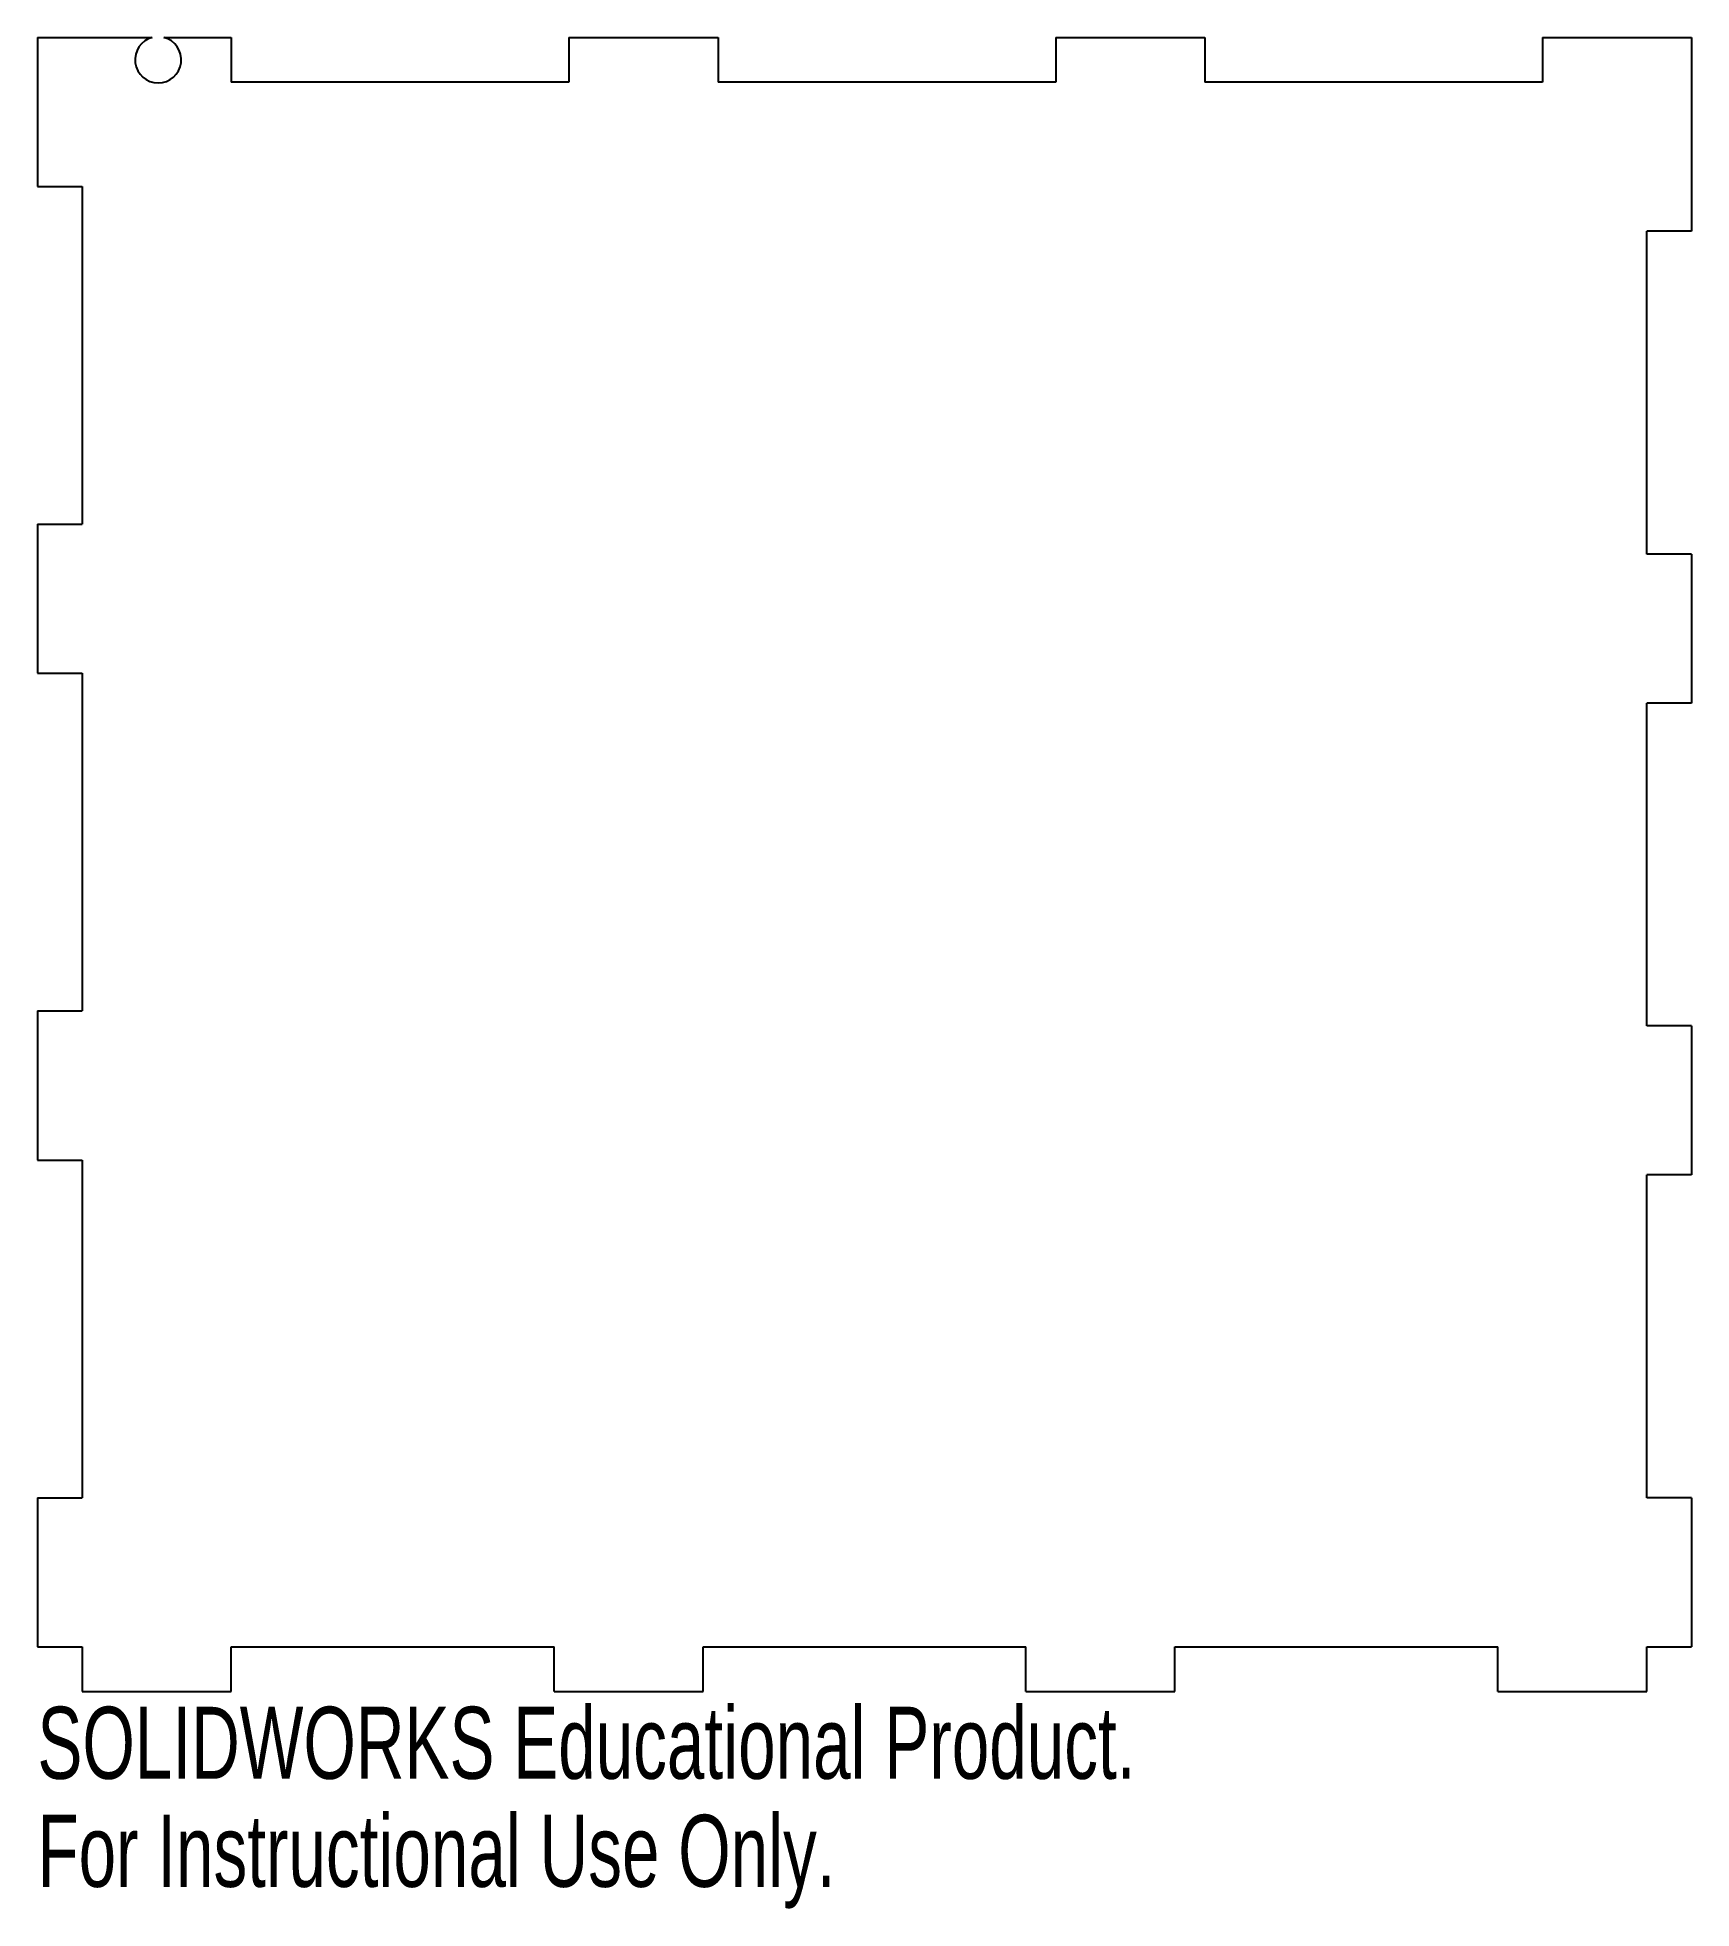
# Model space of a CAD drawing. Header units: millimetres. Extents: x -56 to 56, y -70 to 56.
import ezdxf

# ---------------------------------------------------------------- set-up
doc = ezdxf.new("R2010")
doc.units = ezdxf.units.MM
doc.styles.add('SLDTEXTSTYLE0', font='TXT', dxfattribs={"width": 0.7})

msp = doc.modelspace()

# ---------------------------------------------------------------- linework, layer by layer
at = {"color": 7, "linetype": 'Continuous', "lineweight": 25}
for p, q in [((-55.5, 55.5), (-55.5, 45.5)), ((-55.5, 55.5), (-47.79, 55.5)), ((-47.01, 55.5), (-42.5, 55.5)), ((-42.5, 55.5), (-42.5, 52.5)), ((-19.83, 55.5), (-19.83, 52.5)), ((-19.83, 55.5), (-9.83, 55.5)), ((-9.83, 55.5), (-9.83, 52.5)), ((12.83, 55.5), (22.83, 55.5)), ((12.83, 55.5), (12.83, 52.5)), ((22.83, 55.5), (22.83, 52.5)), ((45.5, 55.5), (55.5, 55.5)), ((45.5, 55.5), (45.5, 52.5)), ((55.5, 55.5), (55.5, 42.5)), ((-19.83, 52.5), (-42.5, 52.5)), ((12.83, 52.5), (-9.83, 52.5)), ((45.5, 52.5), (22.83, 52.5)), ((-55.5, 45.5), (-52.5, 45.5)), ((-52.5, 45.5), (-52.5, 22.83)), ((55.5, 42.5), (52.5, 42.5)), ((52.5, 20.83), (52.5, 42.5)), ((-55.5, 22.83), (-55.5, 12.83)), ((-55.5, 22.83), (-52.5, 22.83)), ((55.5, 20.83), (52.5, 20.83)), ((55.5, 20.83), (55.5, 10.83)), ((-55.5, 12.83), (-52.5, 12.83)), ((-52.5, 12.83), (-52.5, -9.83)), ((55.5, 10.83), (52.5, 10.83)), ((52.5, -10.83), (52.5, 10.83)), ((-55.5, -9.83), (-55.5, -19.83)), ((-55.5, -9.83), (-52.5, -9.83)), ((55.5, -10.83), (52.5, -10.83)), ((55.5, -10.83), (55.5, -20.83)), ((-55.5, -19.83), (-52.5, -19.83)), ((-52.5, -19.83), (-52.5, -42.5)), ((55.5, -20.83), (52.5, -20.83)), ((52.5, -42.5), (52.5, -20.83)), ((-55.5, -42.5), (-55.5, -52.5)), ((-55.5, -42.5), (-52.5, -42.5)), ((55.5, -42.5), (52.5, -42.5)), ((55.5, -42.5), (55.5, -52.5)), ((-55.5, -52.5), (-52.5, -52.5)), ((-52.5, -52.5), (-52.5, -55.5)), ((-42.5, -52.5), (-20.83, -52.5)), ((-42.5, -55.5), (-42.5, -52.5)), ((-20.83, -55.5), (-20.83, -52.5)), ((-10.83, -52.5), (10.83, -52.5)), ((-10.83, -55.5), (-10.83, -52.5)), ((10.83, -55.5), (10.83, -52.5)), ((20.83, -52.5), (42.5, -52.5)), ((20.83, -55.5), (20.83, -52.5)), ((42.5, -55.5), (42.5, -52.5)), ((52.5, -52.5), (55.5, -52.5)), ((52.5, -55.5), (52.5, -52.5)), ((-52.5, -55.5), (-42.5, -55.5)), ((-20.83, -55.5), (-10.83, -55.5)), ((10.83, -55.5), (20.83, -55.5)), ((42.5, -55.5), (52.5, -55.5))]:
    msp.add_line(p, q, dxfattribs=at)
msp.add_arc((-47.4, 54), 1.55, 104.5926, 75.4074, dxfattribs=at)

# ---------------------------------------------------------------- texts
at = {"color": 7, "linetype": 'Continuous', "char_height": 4.8336, "attachment_point": 1, "style": 'SLDTEXTSTYLE0'}
for s, insert in [('SOLIDWORKS Educational Product.', (-55.5, -56.52)), ('For Instructional Use Only.', (-55.5, -63.77))]:
    msp.add_mtext(s, dxfattribs=dict(at, insert=insert))

doc.saveas('drawing.dxf')
